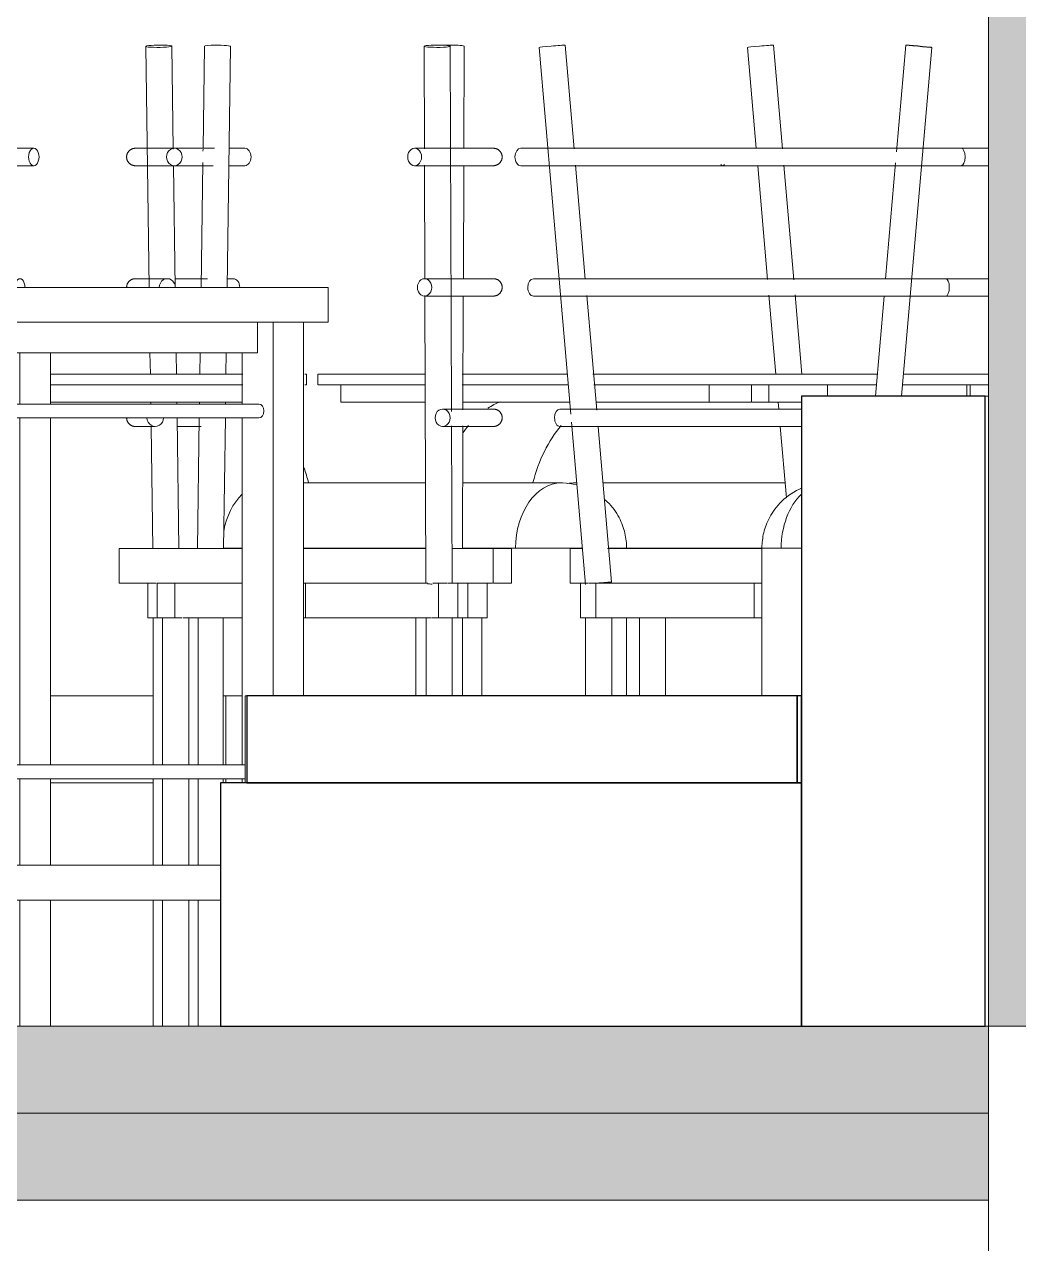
# Model space of a CAD drawing. Header units: millimetres. Extents: x -50556 to 48757, y -10837 to 15500.
# Drawn here: x -2602 to -1459, y -250 to 1153 of the extents above; entities that cross this region are included whole.
import ezdxf

# ---------------------------------------------------------------- set-up
doc = ezdxf.new("R2010")
doc.units = ezdxf.units.MM
for name, color, linetype, lineweight in [('A-FLOR-FNSH', 192, 'Continuous', 35), ('A-FLOR-MCUT', 51, 'Continuous', 9), ('A-FLOR-PATT', 8, 'Continuous', 35), ('A-GENM', 13, 'Continuous', 9), ('A-WALL', 113, 'Continuous', 9), ('A-WALL-PATT', 111, 'Continuous', 25), ('I-FURN', 30, 'Continuous', 9), ('I-FURN-PNLS', 30, 'Continuous', 9)]:
    doc.layers.add(name, color=color, linetype=linetype, lineweight=lineweight)

# ---------------------------------------------------------------- blocks, each defined once
blk = doc.blocks.new('Table Dining 4 Seater-Circular - 1200 mm dia-V6-Section 3')
at = {"layer": 'I-FURN-PNLS'}
for p, q in [((-2462.7, 1127.1), (-2458.9, 850)), ((-2431.1, 1009.1), (-2432.7, 1127.6)), ((-2395.3, 1127.6), (-2396.9, 1009.9)), ((-2369.1, 850), (-2365.3, 1127.1)), ((-2010.3, 1126.1), (-1973.9, 704.3)), ((-1970.1, 1009.4), (-1980.4, 1128.6)), ((-1770.6, 1126.1), (-1760.6, 1010)), ((-1730.4, 1009.3), (-1740.7, 1128.6)), ((-1588.6, 1128.6), (-1599.3, 1005.9)), ((-1593.4, 725), (-1558.8, 1126.1)), ((-2396.9, 1009), (-2397, 1006.7)), ((-2428.9, 850), (-2430.8, 990.3)), ((-2397.1, 993.7), (-2399.1, 850)), ((-1957.2, 859.3), (-1968.5, 990.4)), ((-1758.9, 990), (-1747.5, 859)), ((-1717.4, 858.7), (-1728.8, 990.7)), ((-1600.3, 993.4), (-1611.9, 859.9)), ((-1944.1, 708.7), (-1955.5, 840.6)), ((-1746, 841.1), (-1738.1, 750)), ((-1743.6, 840), (-1744.9, 840)), ((-1708, 750), (-1715.9, 841.3)), ((-1613.6, 839.8), (-1623.5, 725)), ((-2457.9, 774.7), (-2457.5, 750)), ((-2427.5, 750), (-2427.9, 774.7)), ((-2400.2, 774.7), (-2400.5, 750)), ((-2370.5, 750), (-2370.2, 774.7)), ((-2264.7, 750), (-2264.7, 738)), ((-2264.6, 750), (-2142, 750)), ((-2098.9, 750), (-1978.3, 750)), ((-1948.6, 750), (-1759.4, 750)), ((-1759.4, 750), (-1621.2, 750)), ((-1591.4, 750), (-1493.2, 750)), ((-2142, 738), (-2264.6, 738)), ((-2238.5, 738), (-2238.5, 718)), ((-2238.4, 718), (-2238.4, 738)), ((-1977.3, 738), (-2099, 738)), ((-1759.4, 738), (-1947.5, 738)), ((-1814.7, 738), (-1814.7, 718)), ((-1766, 718), (-1766, 738)), ((-1622.2, 738), (-1759.4, 738)), ((-1746.2, 718), (-1746.2, 738)), ((-1678.5, 738), (-1678.5, 725)), ((-1493.2, 738), (-1592.5, 738)), ((-1518.4, 738), (-1518.4, 725)), ((-1514.7, 725), (-1514.7, 738)), ((-2457.1, 718), (-2457.1, 715.5)), ((-2427.1, 715.5), (-2427.1, 718)), ((-2401, 718), (-2401, 715.4)), ((-2371, 715.8), (-2371, 718)), ((-2141, 718), (-2238.4, 718)), ((-1975, 718), (-2098, 718)), ((-1813.9, 718), (-1945.1, 718)), ((-1766.7, 718), (-1814.7, 718)), ((-1746.2, 718), (-1766, 718)), ((-1708.4, 718), (-1746.2, 718)), ((-1735.4, 718), (-1734.7, 710)), ((-1745, 710), (-1734.7, 710)), ((-2456.7, 689.6), (-2454.8, 549.7)), ((-2424.8, 549.7), (-2426.8, 700.1)), ((-2401.2, 700.1), (-2403.3, 549.7)), ((-2373.3, 549.7), (-2371.2, 699.8)), ((-1973.1, 694.9), (-1957, 508.4)), ((-1927.1, 511), (-1942.5, 689.6)), ((-1732.9, 690), (-1725.9, 608)), ((-2062.8, 549.7), (-2042.2, 549.7)), ((-2042.2, 509.7), (-2042.2, 549.7)), ((-1974.5, 549.7), (-1974.5, 509.7)), ((-1974.5, 549.7), (-1961, 549.7)), ((-1931.7, 549.7), (-1754, 549.7)), ((-2460.3, 509.7), (-2460.3, 469.7)), ((-2070.2, 509.7), (-2070.2, 469.7)), ((-2042.2, 509.7), (-2062.8, 509.7)), ((-1963.2, 509.7), (-1974.5, 509.7)), ((-1962.6, 509.7), (-1954.2, 509.7)), ((-1962.6, 469.7), (-1962.6, 509.7)), ((-1953.6, 509.7), (-1945, 509.7)), ((-1945, 509.7), (-1923.1, 509.7)), ((-1945, 469.7), (-1945, 509.7)), ((-1753.8, 509.7), (-1924.3, 509.7)), ((-1762.8, 469.7), (-1762.8, 509.7)), ((-2451.4, 469.7), (-2460.3, 469.7)), ((-2454.2, 469.7), (-2454.2, 300.5)), ((-2449.8, 469.7), (-2451.4, 469.7)), ((-2373.9, 300.8), (-2373.9, 469.7)), ((-2152.1, 469.7), (-2152.1, 380)), ((-2070.2, 469.7), (-2092.2, 469.7)), ((-2076.3, 380), (-2076.3, 469.7)), ((-1954, 469.7), (-1962.6, 469.7)), ((-1956.8, 469.7), (-1956.8, 380)), ((-1945, 469.7), (-1954, 469.7)), ((-1762.8, 469.7), (-1945, 469.7)), ((-1926.8, 380), (-1926.8, 469.7)), ((-1894.9, 469.7), (-1894.9, 380)), ((-1864.9, 380), (-1864.9, 469.7)), ((-1754.1, 469.7), (-1762.8, 469.7)), ((-2454.2, 285.1), (-2454.2, 185.2)), ((-2373.9, 280), (-2373.9, 284.8)), ((-2454.2, 145.2), (-2454.2, 0))]:
    blk.add_line(p, q, dxfattribs=at)
at = {"layer": 'I-FURN-PNLS', "flags": 128}
for points in [[(-2484.8, 1000), (-2484.8, 1000.4), (-2484.8, 1000.8), (-2484.7, 1001.2), (-2484.7, 1001.6), (-2484.6, 1002), (-2484.5, 1002.4), (-2484.4, 1002.8), (-2484.3, 1003.1), (-2484.2, 1003.5), (-2484, 1003.9), (-2483.9, 1004.3), (-2483.7, 1004.6), (-2483.5, 1005), (-2483.3, 1005.3), (-2483.1, 1005.6), (-2482.8, 1006), (-2482.6, 1006.3), (-2482.3, 1006.6), (-2482.1, 1006.9), (-2481.8, 1007.2), (-2481.5, 1007.4), (-2481.2, 1007.7), (-2480.9, 1008), (-2480.6, 1008.2), (-2480.2, 1008.4), (-2479.9, 1008.6), (-2479.5, 1008.8), (-2479.2, 1009), (-2478.8, 1009.2), (-2478.4, 1009.3), (-2478.1, 1009.5), (-2477.7, 1009.6), (-2477.3, 1009.7), (-2476.9, 1009.8), (-2476.5, 1009.9), (-2476.1, 1009.9), (-2475.7, 1010), (-2475.3, 1010), (-2474.9, 1010), (-2474.8, 1010)], [(-2429.9, 1010), (-2437.4, 1010), (-2444.2, 1010), (-2450.4, 1010), (-2455.9, 1010), (-2460.7, 1010), (-2464.8, 1010), (-2468.2, 1010), (-2470.9, 1010), (-2472.9, 1010), (-2474.2, 1010), (-2474.8, 1010), (-2474.8, 1010)], [(-2474.8, 1010), (-2474.5, 1010), (-2473.4, 1010), (-2471.6, 1010), (-2469.1, 1010), (-2465.9, 1010), (-2462, 1010)], [(-2431.3, 1010), (-2424.3, 1010), (-2415.7, 1010), (-2406.5, 1010), (-2396.7, 1010), (-2386.3, 1010), (-2383.8, 1010)], [(-2367.1, 1010), (-2363.9, 1010), (-2351.8, 1010), (-2348.9, 1010)], [(-1524.8, 1010), (-1541, 1010), (-1557.5, 1010), (-1574.3, 1010), (-1591.3, 1010), (-1608.5, 1010), (-1625.9, 1010), (-1643.5, 1010), (-1661.2, 1010), (-1678.9, 1010), (-1696.8, 1010), (-1714.6, 1010), (-1732.5, 1010), (-1750.4, 1010), (-1768.2, 1010), (-1785.9, 1010), (-1803.6, 1010), (-1821.1, 1010), (-1838.4, 1010), (-1855.5, 1010), (-1872.5, 1010), (-1889.1, 1010), (-1905.6, 1010), (-1921.7, 1010), (-1937.5, 1010), (-1952.9, 1010), (-1968, 1010), (-1982.7, 1010), (-1996.9, 1010), (-2010.7, 1010), (-2024.1, 1010), (-2031.2, 1010)], [(-1799.2, 1010), (-1783, 1010), (-1766.4, 1010), (-1752.1, 1010)], [(-1732.6, 1010), (-1715.4, 1010), (-1698, 1010), (-1680.5, 1010), (-1662.8, 1010), (-1645, 1010), (-1627.2, 1010), (-1609.3, 1010), (-1598.8, 1010)], [(-1569.2, 1010), (-1555.8, 1010), (-1538, 1010), (-1520.4, 1010), (-1502.9, 1010), (-1493.5, 1010)], [(-2474.8, 990), (-2475.2, 990), (-2475.6, 990), (-2476, 990.1), (-2476.4, 990.1), (-2476.8, 990.2), (-2477.2, 990.3), (-2477.6, 990.4), (-2478, 990.5), (-2478.3, 990.6), (-2478.7, 990.8), (-2479.1, 991), (-2479.4, 991.1), (-2479.8, 991.3), (-2480.1, 991.5), (-2480.5, 991.7), (-2480.8, 992), (-2481.1, 992.2), (-2481.4, 992.5), (-2481.7, 992.8), (-2482, 993), (-2482.3, 993.3), (-2482.5, 993.6), (-2482.8, 993.9), (-2483, 994.3), (-2483.2, 994.6), (-2483.4, 994.9), (-2483.6, 995.3), (-2483.8, 995.6), (-2484, 996), (-2484.1, 996.4), (-2484.3, 996.8), (-2484.4, 997.1), (-2484.5, 997.5), (-2484.6, 997.9), (-2484.7, 998.3), (-2484.7, 998.7), (-2484.8, 999.1), (-2484.8, 999.5), (-2484.8, 999.9), (-2484.8, 1000)], [(-2461, 990), (-2465, 990), (-2468.4, 990), (-2471.1, 990), (-2473, 990), (-2474.3, 990), (-2474.8, 990), (-2474.8, 990)], [(-2474.8, 990), (-2474.5, 990), (-2473.4, 990), (-2471.6, 990), (-2469.1, 990), (-2465.9, 990), (-2462, 990), (-2457.4, 990), (-2452.1, 990), (-2446.2, 990), (-2439.5, 990), (-2432.2, 990), (-2429.9, 990)], [(-2385.2, 990), (-2394.3, 990), (-2404.3, 990), (-2413.6, 990), (-2422.3, 990), (-2430.4, 990)], [(-2348.9, 990), (-2361.1, 990), (-2367.4, 990)], [(-2031.2, 990), (-2018.1, 990), (-2004.5, 990), (-1990.5, 990), (-1976, 990), (-1961.2, 990), (-1945.9, 990), (-1930.3, 990), (-1914.4, 990), (-1898.1, 990), (-1881.6, 990), (-1864.8, 990), (-1847.7, 990), (-1830.5, 990), (-1813.1, 990), (-1795.5, 990), (-1777.8, 990), (-1760.1, 990), (-1742.2, 990), (-1724.4, 990), (-1706.5, 990), (-1688.6, 990), (-1670.8, 990), (-1653.1, 990), (-1635.5, 990), (-1618, 990), (-1600.7, 990), (-1583.5, 990), (-1566.6, 990), (-1549.9, 990), (-1533.5, 990), (-1524.8, 990)], [(-1751.7, 990), (-1757.3, 990), (-1774, 990), (-1790.4, 990), (-1799.2, 990)], [(-1600.5, 990), (-1617.5, 990), (-1635.3, 990), (-1653.1, 990), (-1670.9, 990), (-1688.5, 990), (-1706, 990), (-1723.3, 990), (-1729.9, 990)], [(-1493.5, 990), (-1510.9, 990), (-1528.4, 990), (-1546.1, 990), (-1563.9, 990), (-1570.7, 990)], [(-2484.8, 850), (-2484.8, 850.4), (-2484.8, 850.8), (-2484.7, 851.2), (-2484.7, 851.6), (-2484.6, 852), (-2484.5, 852.4), (-2484.4, 852.8), (-2484.3, 853.1), (-2484.2, 853.5), (-2484, 853.9), (-2483.9, 854.3), (-2483.7, 854.6), (-2483.5, 855), (-2483.3, 855.3), (-2483.1, 855.6), (-2482.8, 856), (-2482.6, 856.3), (-2482.3, 856.6), (-2482.1, 856.9), (-2481.8, 857.2), (-2481.5, 857.4), (-2481.2, 857.7), (-2480.9, 858), (-2480.6, 858.2), (-2480.2, 858.4), (-2479.9, 858.6), (-2479.5, 858.8), (-2479.2, 859), (-2478.8, 859.2), (-2478.4, 859.3), (-2478.1, 859.5), (-2477.7, 859.6), (-2477.3, 859.7), (-2476.9, 859.8), (-2476.5, 859.9), (-2476.1, 859.9), (-2475.7, 860), (-2475.3, 860), (-2474.9, 860), (-2474.8, 860)], [(-2438, 860), (-2444.8, 860), (-2450.9, 860), (-2456.3, 860), (-2461.1, 860), (-2465.1, 860), (-2468.5, 860), (-2471.1, 860), (-2473.1, 860), (-2474.3, 860), (-2474.8, 860), (-2474.8, 860)], [(-2474.8, 860), (-2474.5, 860), (-2473.4, 860), (-2471.6, 860), (-2469.1, 860), (-2465.9, 860), (-2462, 860), (-2459, 860)], [(-2429.2, 860), (-2424.3, 860), (-2415.7, 860), (-2406.5, 860), (-2396.7, 860), (-2391.7, 860)], [(-2369.2, 860), (-2363.9, 860), (-2362.1, 860)], [(-1542.5, 860), (-1559, 860), (-1575.8, 860), (-1592.9, 860), (-1610.1, 860), (-1627.5, 860), (-1645.1, 860), (-1662.8, 860), (-1680.6, 860), (-1698.4, 860), (-1716.3, 860), (-1734.1, 860), (-1752, 860), (-1769.8, 860), (-1787.5, 860), (-1805.1, 860), (-1822.6, 860), (-1840, 860), (-1857.1, 860), (-1874, 860), (-1890.6, 860), (-1907, 860), (-1923.1, 860), (-1938.9, 860), (-1954.3, 860), (-1969.3, 860), (-1984, 860), (-1998.2, 860), (-2012, 860), (-2016.8, 860)], [(-1781.5, 860), (-1764.9, 860), (-1748.1, 860), (-1744.7, 860)], [(-1717.1, 860), (-1713.8, 860), (-1696.4, 860), (-1678.9, 860), (-1661.2, 860), (-1643.4, 860), (-1625.6, 860), (-1611.8, 860)], [(-1581.9, 860), (-1571.9, 860), (-1554.1, 860), (-1536.4, 860), (-1518.8, 860), (-1501.3, 860), (-1493.5, 860)], [(-2016.8, 840), (-2003.2, 840), (-1989.2, 840), (-1974.7, 840), (-1959.8, 840), (-1944.5, 840), (-1928.9, 840), (-1912.9, 840), (-1896.6, 840), (-1880, 840), (-1863.2, 840), (-1846.2, 840), (-1828.9, 840), (-1811.5, 840), (-1793.9, 840), (-1776.2, 840), (-1758.4, 840), (-1740.6, 840), (-1722.7, 840), (-1704.8, 840), (-1687, 840), (-1669.2, 840), (-1651.5, 840), (-1633.9, 840), (-1616.4, 840), (-1599.1, 840), (-1582, 840), (-1565.1, 840), (-1548.4, 840), (-1542.5, 840)], [(-1745.1, 840), (-1758.9, 840), (-1775.5, 840), (-1781.5, 840)], [(-1613.5, 840), (-1619.1, 840), (-1637, 840), (-1654.8, 840), (-1672.5, 840), (-1690.1, 840), (-1707.6, 840), (-1715.1, 840)], [(-1493.5, 840), (-1495, 840), (-1512.5, 840), (-1530, 840), (-1547.7, 840), (-1565.5, 840), (-1583.3, 840)], [(-1708.4, 710), (-1719.5, 710), (-1737.4, 710), (-1755.2, 710), (-1773, 710), (-1790.7, 710), (-1808.3, 710), (-1825.8, 710), (-1843.1, 710), (-1860.2, 710), (-1877, 710), (-1893.6, 710), (-1910, 710), (-1926, 710), (-1941.7, 710), (-1957.1, 710), (-1972, 710), (-1986.6, 710)], [(-2474.8, 690), (-2475.2, 690), (-2475.6, 690), (-2476, 690.1), (-2476.4, 690.1), (-2476.8, 690.2), (-2477.2, 690.3), (-2477.6, 690.4), (-2478, 690.5), (-2478.3, 690.6), (-2478.7, 690.8), (-2479.1, 691), (-2479.4, 691.1), (-2479.8, 691.3), (-2480.1, 691.5), (-2480.5, 691.7), (-2480.8, 692), (-2481.1, 692.2), (-2481.4, 692.5), (-2481.7, 692.8), (-2482, 693), (-2482.3, 693.3), (-2482.5, 693.6), (-2482.8, 693.9), (-2483, 694.3), (-2483.2, 694.6), (-2483.4, 694.9), (-2483.6, 695.3), (-2483.8, 695.6), (-2484, 696), (-2484.1, 696.4), (-2484.3, 696.8), (-2484.4, 697.1), (-2484.5, 697.5), (-2484.6, 697.9), (-2484.7, 698.3), (-2484.7, 698.7), (-2484.8, 699.1), (-2484.8, 699.5), (-2484.8, 699.9)], [(-2457.6, 690), (-2462.2, 690), (-2466, 690), (-2469.2, 690), (-2471.7, 690), (-2473.4, 690), (-2474.5, 690), (-2474.8, 690)], [(-2474.8, 690), (-2474.5, 690), (-2473.4, 690), (-2471.6, 690), (-2469.1, 690), (-2465.9, 690), (-2462, 690), (-2457.4, 690), (-2452.1, 690), (-2451.9, 690)], [(-2398.9, 690), (-2406.9, 690), (-2416, 690), (-2424.6, 690), (-2426.9, 690)], [(-1986.6, 690), (-1972, 690), (-1957, 690), (-1941.7, 690), (-1926, 690), (-1910, 690), (-1893.6, 690), (-1877, 690), (-1860.1, 690), (-1843, 690), (-1825.8, 690), (-1808.3, 690), (-1790.7, 690), (-1773, 690), (-1755.2, 690), (-1737.4, 690), (-1719.5, 690), (-1708.4, 690)]]:
    blk.add_lwpolyline(points, dxfattribs=at)
at = {"layer": 'I-FURN-PNLS'}
for centre, major_axis, ratio, start_param, end_param in [((-2447.7, 1127.4), (15, 0.2), 0.086062, 1.411595, 4.553188), ((-2447.7, 1127.4), (15, 0.2), 0.086062, 4.553188, 7.694781), ((-2380.3, 1127.4), (-15, 0.2), 0.086062, 4.87159, 6.283185), ((-2380.3, 1127.4), (-15, 0.2), 0.086062, 3.038994, 4.87159), ((-1995.4, 1127.4), (14.9, 1.3), 0.013765, 0.158012, 3.141593), ((-1995.4, 1127.4), (14.9, 1.3), 0.013765, 6.179398, 6.441197), ((-1755.7, 1127.4), (14.9, 1.3), 0.013765, 0.158012, 3.141593), ((-1755.7, 1127.4), (14.9, 1.3), 0.013765, 6.179398, 6.441197), ((-1573.7, 1127.4), (-14.9, 1.3), 0.013765, 0, 2.983581), ((-1573.7, 1127.4), (-14.9, 1.3), 0.013765, 2.983581, 5.863374), ((-2429.9, 1000), (0, 10), 0.899462, 4.712389, 7.853982), ((-2348.9, 1000), (0, 10), 0.718279, 4.712389, 6.283185), ((-2031.2, 1000), (0, 10), 0.695755, 0, 1.570796), ((-1524.8, 1000), (0, 10), 0.436999, 4.712389, 6.283185), ((-2429.9, 1000), (0, 10), 0.899462, 1.570796, 4.712389), ((-2348.9, 1000), (0, 10), 0.718279, 3.141593, 4.712389), ((-2031.2, 1000), (0, 10), 0.695755, 1.570796, 3.141593), ((-1524.8, 1000), (0, 10), 0.436999, 3.141593, 4.712389), ((-1799.2, 1000), (0, 10), 0.436999, 2.617994, 3.665191), ((-2438, 850), (0, 10), 0.917667, 4.712389, 7.853982), ((-2362.1, 850), (0, 10), 0.747944, 4.712389, 6.283185), ((-2016.8, 850), (0, 10), 0.663762, 0, 1.570796), ((-1542.5, 850), (0, 10), 0.39735, 4.712389, 6.283185), ((-2016.8, 850), (0, 10), 0.663762, 1.570796, 3.141593), ((-1542.5, 850), (0, 10), 0.39735, 3.141593, 4.712389), ((-1986.6, 700), (0, 10), 0.596048, 0, 1.570796), ((-2451.9, 700), (0, 10), 0.948807, 1.570796, 4.712389), ((-1986.6, 700), (0, 10), 0.596048, 1.570796, 3.141593), ((-1942, 509.7), (14.9, 1.3), 0.013765, 0.158012, 1.728808), ((-1942, 509.7), (14.9, 1.3), 0.013765, 0, 0.158012)]:
    blk.add_ellipse(centre, major_axis=major_axis, ratio=ratio, start_param=start_param, end_param=end_param, dxfattribs=at)
blk = doc.blocks.new('Table Dining 4 Seater-Circular - 1200 mm dia-V7-Section 3')
at = {"layer": 'I-FURN-PNLS'}
for p, q in [((-2142.5, 1127.3), (-2142.1, 1009.5)), ((-2111.1, 707.4), (-2112.5, 1127.4)), ((-2097, 1010.3), (-2096.6, 1127.3)), ((-2142.1, 990.5), (-2141.6, 859.7)), ((-2097.5, 859.6), (-2097.1, 990.1)), ((-2141.6, 840.6), (-2140.5, 509.7)), ((-2098, 709.2), (-2097.6, 840.4)), ((-2572.5, 750), (-2351, 750)), ((-2279.9, 750), (-2277.9, 750)), ((-2277.9, 738), (-2277.9, 750)), ((-2351, 738), (-2572.5, 738)), ((-2277.9, 738), (-2279.9, 738)), ((-2351.9, 718), (-2572.5, 718)), ((-2110.5, 509.8), (-2111.1, 690.9)), ((-2098.5, 549.7), (-2098, 690.8)), ((-2493.3, 549.7), (-2493.3, 509.7)), ((-2493.3, 549.7), (-2352.4, 549.7)), ((-2281.2, 549.7), (-2140.4, 549.7)), ((-2110.1, 549.7), (-2064.1, 549.7)), ((-2063.3, 509.7), (-2063.3, 549.7)), ((-2450.8, 509.7), (-2493.3, 509.7)), ((-2449.8, 509.7), (-2429.3, 509.7)), ((-2449.8, 469.7), (-2449.8, 509.7)), ((-2429.3, 509.7), (-2425.1, 509.7)), ((-2429.3, 469.7), (-2429.3, 509.7)), ((-2352.4, 509.7), (-2425.3, 509.7)), ((-2143.4, 509.7), (-2281.2, 509.7)), ((-2279.1, 469.7), (-2279.1, 509.7)), ((-2143.5, 509.7), (-2138.5, 509.7)), ((-2132.4, 509.7), (-2126, 509.7)), ((-2126, 509.7), (-2116.1, 509.7)), ((-2126, 469.7), (-2126, 509.7)), ((-2115.3, 509.7), (-2104, 509.7)), ((-2104, 469.7), (-2104, 509.7)), ((-2064.1, 509.7), (-2103.7, 509.7)), ((-2092.2, 469.7), (-2092.2, 509.7)), ((-2439.4, 469.7), (-2449.8, 469.7)), ((-2443.4, 469.7), (-2443.4, 300.5)), ((-2429.3, 469.7), (-2439.3, 469.7)), ((-2420.8, 469.7), (-2429.3, 469.7)), ((-2419.8, 469.7), (-2415.7, 469.7)), ((-2351.9, 469.7), (-2416.8, 469.7)), ((-2413.4, 300.5), (-2413.4, 469.7)), ((-2402.6, 300.4), (-2402.6, 469.7)), ((-2279.1, 469.7), (-2281.2, 469.7)), ((-2137.6, 469.7), (-2279.1, 469.7)), ((-2140.4, 469.7), (-2140.4, 380)), ((-2138.7, 469.7), (-2134.9, 469.7)), ((-2126, 469.7), (-2134, 469.7)), ((-2115.2, 469.7), (-2126, 469.7)), ((-2104, 469.7), (-2115.2, 469.7)), ((-2110.4, 380), (-2110.4, 469.7)), ((-2092.2, 469.7), (-2104, 469.7)), ((-2098.6, 380), (-2098.6, 469.7)), ((-2443.4, 285.1), (-2443.4, 185.2)), ((-2413.4, 185.2), (-2413.4, 285.1)), ((-2402.6, 185.2), (-2402.6, 285.1)), ((-2443.4, 145.2), (-2443.4, 0)), ((-2413.4, 0), (-2413.4, 145.2)), ((-2402.6, 0), (-2402.6, 145.2))]:
    blk.add_line(p, q, dxfattribs=at)
at = {"layer": 'I-FURN-PNLS', "flags": 128}
for points in [[(-2639.6, 1010), (-2629.2, 1010), (-2614.1, 1010), (-2599.4, 1010), (-2591.6, 1010)], [(-2062.9, 1010), (-2063.2, 1010), (-2064.3, 1010), (-2066.1, 1010), (-2068.6, 1010), (-2071.8, 1010), (-2075.7, 1010), (-2080.3, 1010), (-2085.6, 1010), (-2091.5, 1010), (-2098.2, 1010), (-2105.4, 1010), (-2113.4, 1010), (-2122, 1010), (-2131.1, 1010), (-2140.9, 1010), (-2151.3, 1010), (-2153.5, 1010)], [(-2112.3, 1010), (-2108.1, 1010), (-2100.6, 1010), (-2093.7, 1010), (-2087.5, 1010), (-2082, 1010), (-2077.2, 1010), (-2073, 1010), (-2069.6, 1010), (-2066.8, 1010), (-2064.8, 1010), (-2063.5, 1010), (-2062.9, 1010), (-2062.9, 1010)], [(-2062.9, 1010), (-2062.5, 1010), (-2062.1, 1010), (-2061.7, 1009.9), (-2061.3, 1009.9), (-2060.9, 1009.8), (-2060.5, 1009.7), (-2060.1, 1009.6), (-2059.7, 1009.5), (-2059.3, 1009.4), (-2059, 1009.2), (-2058.6, 1009), (-2058.2, 1008.9), (-2057.9, 1008.7), (-2057.5, 1008.5), (-2057.2, 1008.3), (-2056.9, 1008), (-2056.6, 1007.8), (-2056.3, 1007.5), (-2056, 1007.2), (-2055.7, 1007), (-2055.4, 1006.7), (-2055.2, 1006.4), (-2054.9, 1006.1), (-2054.7, 1005.7), (-2054.4, 1005.4), (-2054.2, 1005.1), (-2054, 1004.7), (-2053.9, 1004.4), (-2053.7, 1004), (-2053.5, 1003.6), (-2053.4, 1003.2), (-2053.3, 1002.9), (-2053.2, 1002.5), (-2053.1, 1002.1), (-2053, 1001.7), (-2052.9, 1001.3), (-2052.9, 1000.9), (-2052.9, 1000.5), (-2052.9, 1000.1), (-2052.9, 1000)], [(-2052.9, 1000), (-2052.9, 999.6), (-2052.9, 999.2), (-2052.9, 998.8), (-2053, 998.4), (-2053.1, 998), (-2053.1, 997.6), (-2053.3, 997.2), (-2053.4, 996.9), (-2053.5, 996.5), (-2053.7, 996.1), (-2053.8, 995.7), (-2054, 995.4), (-2054.2, 995), (-2054.4, 994.7), (-2054.6, 994.4), (-2054.8, 994), (-2055.1, 993.7), (-2055.3, 993.4), (-2055.6, 993.1), (-2055.9, 992.8), (-2056.2, 992.6), (-2056.5, 992.3), (-2056.8, 992), (-2057.1, 991.8), (-2057.5, 991.6), (-2057.8, 991.4), (-2058.1, 991.2), (-2058.5, 991), (-2058.9, 990.8), (-2059.2, 990.7), (-2059.6, 990.5), (-2060, 990.4), (-2060.4, 990.3), (-2060.8, 990.2), (-2061.2, 990.1), (-2061.6, 990.1), (-2062, 990), (-2062.4, 990), (-2062.8, 990), (-2062.9, 990)], [(-2591.6, 990), (-2606.1, 990), (-2620.9, 990), (-2636.2, 990), (-2640.4, 990)], [(-2153.5, 990), (-2143, 990), (-2133.1, 990), (-2123.8, 990), (-2115.1, 990), (-2107, 990), (-2099.6, 990), (-2092.8, 990), (-2086.7, 990), (-2081.3, 990), (-2076.5, 990), (-2072.5, 990), (-2069.2, 990), (-2066.5, 990), (-2064.6, 990), (-2063.4, 990), (-2062.9, 990), (-2062.9, 990)], [(-2062.9, 990), (-2063.2, 990), (-2064.3, 990), (-2066.1, 990), (-2068.6, 990), (-2071.8, 990), (-2075.7, 990), (-2080.3, 990), (-2085.6, 990), (-2091.5, 990), (-2098.2, 990), (-2105.4, 990), (-2112.2, 990)], [(-2062.9, 860), (-2063.2, 860), (-2064.3, 860), (-2066.1, 860), (-2068.6, 860), (-2071.8, 860), (-2075.7, 860), (-2080.3, 860), (-2085.6, 860), (-2091.5, 860), (-2098.2, 860), (-2105.4, 860), (-2113.4, 860), (-2122, 860), (-2131.1, 860), (-2140.9, 860), (-2142.1, 860)], [(-2107.4, 860), (-2099.9, 860), (-2093.1, 860), (-2087, 860), (-2081.5, 860), (-2076.8, 860), (-2072.7, 860), (-2069.3, 860), (-2066.6, 860), (-2064.7, 860), (-2063.4, 860), (-2062.9, 860), (-2062.9, 860)], [(-2062.9, 860), (-2062.5, 860), (-2062.1, 860), (-2061.7, 859.9), (-2061.3, 859.9), (-2060.9, 859.8), (-2060.5, 859.7), (-2060.1, 859.6), (-2059.7, 859.5), (-2059.3, 859.4), (-2059, 859.2), (-2058.6, 859), (-2058.2, 858.9), (-2057.9, 858.7), (-2057.5, 858.5), (-2057.2, 858.3), (-2056.9, 858), (-2056.6, 857.8), (-2056.3, 857.5), (-2056, 857.2), (-2055.7, 857), (-2055.4, 856.7), (-2055.2, 856.4), (-2054.9, 856.1), (-2054.7, 855.7), (-2054.4, 855.4), (-2054.2, 855.1), (-2054, 854.7), (-2053.9, 854.4), (-2053.7, 854), (-2053.5, 853.6), (-2053.4, 853.2), (-2053.3, 852.9), (-2053.2, 852.5), (-2053.1, 852.1), (-2053, 851.7), (-2052.9, 851.3), (-2052.9, 850.9), (-2052.9, 850.5), (-2052.9, 850.1), (-2052.9, 850)], [(-2052.9, 850), (-2052.9, 849.6), (-2052.9, 849.2), (-2052.9, 848.8), (-2053, 848.4), (-2053.1, 848), (-2053.1, 847.6), (-2053.3, 847.2), (-2053.4, 846.9), (-2053.5, 846.5), (-2053.7, 846.1), (-2053.8, 845.7), (-2054, 845.4), (-2054.2, 845), (-2054.4, 844.7), (-2054.6, 844.4), (-2054.8, 844), (-2055.1, 843.7), (-2055.3, 843.4), (-2055.6, 843.1), (-2055.9, 842.8), (-2056.2, 842.6), (-2056.5, 842.3), (-2056.8, 842), (-2057.1, 841.8), (-2057.5, 841.6), (-2057.8, 841.4), (-2058.1, 841.2), (-2058.5, 841), (-2058.9, 840.8), (-2059.2, 840.7), (-2059.6, 840.5), (-2060, 840.4), (-2060.4, 840.3), (-2060.8, 840.2), (-2061.2, 840.1), (-2061.6, 840.1), (-2062, 840), (-2062.4, 840), (-2062.8, 840), (-2062.9, 840)], [(-2142.1, 840), (-2132.2, 840), (-2122.9, 840), (-2114.3, 840), (-2106.3, 840), (-2098.9, 840), (-2092.2, 840), (-2086.2, 840), (-2080.8, 840), (-2076.2, 840), (-2072.2, 840), (-2068.9, 840), (-2066.3, 840), (-2064.5, 840), (-2063.3, 840), (-2062.9, 840), (-2062.9, 840)], [(-2062.9, 840), (-2063.2, 840), (-2064.3, 840), (-2066.1, 840), (-2068.6, 840), (-2071.8, 840), (-2075.7, 840), (-2080.3, 840), (-2085.6, 840), (-2091.5, 840), (-2098.2, 840), (-2105.4, 840), (-2106.9, 840)], [(-2062.9, 710), (-2063.2, 710), (-2064.3, 710), (-2066.1, 710), (-2068.6, 710), (-2071.8, 710), (-2075.7, 710), (-2080.3, 710), (-2085.6, 710), (-2091.5, 710), (-2098.2, 710), (-2105.4, 710), (-2113.4, 710), (-2121.3, 710)], [(-2103.3, 710), (-2098.6, 710), (-2092, 710), (-2085.9, 710), (-2080.6, 710), (-2076, 710), (-2072, 710), (-2068.8, 710), (-2066.2, 710), (-2064.4, 710), (-2063.3, 710), (-2062.9, 710)], [(-2062.9, 710), (-2062.5, 710), (-2062.1, 710), (-2061.7, 709.9), (-2061.3, 709.9), (-2060.9, 709.8), (-2060.5, 709.7), (-2060.1, 709.6), (-2059.7, 709.5), (-2059.3, 709.4), (-2059, 709.2), (-2058.6, 709), (-2058.2, 708.9), (-2057.9, 708.7), (-2057.5, 708.5), (-2057.2, 708.3), (-2056.9, 708), (-2056.6, 707.8), (-2056.3, 707.5), (-2056, 707.2), (-2055.7, 707), (-2055.4, 706.7), (-2055.2, 706.4), (-2054.9, 706.1), (-2054.7, 705.7), (-2054.4, 705.4), (-2054.2, 705.1), (-2054, 704.7), (-2053.9, 704.4), (-2053.7, 704), (-2053.5, 703.6), (-2053.4, 703.2), (-2053.3, 702.9), (-2053.2, 702.5), (-2053.1, 702.1), (-2053, 701.7), (-2052.9, 701.3), (-2052.9, 700.9), (-2052.9, 700.5), (-2052.9, 700.1), (-2052.9, 700)], [(-2121.3, 690), (-2112.8, 690), (-2104.9, 690), (-2097.7, 690), (-2091.1, 690), (-2085.2, 690), (-2079.9, 690), (-2075.4, 690), (-2071.5, 690), (-2068.4, 690), (-2065.9, 690), (-2064.2, 690), (-2063.2, 690), (-2062.9, 690)], [(-2062.9, 690), (-2063.2, 690), (-2064.3, 690), (-2066.1, 690), (-2068.6, 690), (-2071.8, 690), (-2075.7, 690), (-2080.3, 690), (-2085.6, 690), (-2091.5, 690), (-2098.2, 690), (-2102.8, 690)], [(-2052.9, 700), (-2052.9, 699.6), (-2052.9, 699.2), (-2052.9, 698.8), (-2053, 698.4), (-2053.1, 698), (-2053.1, 697.6), (-2053.3, 697.2), (-2053.4, 696.9), (-2053.5, 696.5), (-2053.7, 696.1), (-2053.8, 695.7), (-2054, 695.4), (-2054.2, 695), (-2054.4, 694.7), (-2054.6, 694.4), (-2054.8, 694), (-2055.1, 693.7), (-2055.3, 693.4), (-2055.6, 693.1), (-2055.9, 692.8), (-2056.2, 692.6), (-2056.5, 692.3), (-2056.8, 692), (-2057.1, 691.8), (-2057.5, 691.6), (-2057.8, 691.4), (-2058.1, 691.2), (-2058.5, 691), (-2058.9, 690.8), (-2059.2, 690.7), (-2059.6, 690.5), (-2060, 690.4), (-2060.4, 690.3), (-2060.8, 690.2), (-2061.2, 690.1), (-2061.6, 690.1), (-2062, 690), (-2062.4, 690), (-2062.8, 690), (-2062.9, 690)]]:
    blk.add_lwpolyline(points, dxfattribs=at)
at = {"layer": 'I-FURN-PNLS'}
for centre, major_axis, ratio, start_param, end_param in [((-2127.5, 1127.4), (15, 0), 0.087095, 1.533434, 4.675027), ((-2127.5, 1127.4), (15, 0), 0.087095, 4.675027, 7.81662), ((-2111.6, 1127.4), (-15, 0), 0.087095, 4.749751, 5.27335), ((-2111.6, 1127.4), (-15, 0), 0.087095, 3.141593, 4.749751), ((-2591.6, 1000), (0, 10), 0.603661, 4.712389, 7.853982), ((-2153.5, 1000), (0, 10), 0.797241, 4.712389, 7.853982), ((-2591.6, 1000), (0, 10), 0.603661, 1.570796, 4.712389), ((-2153.5, 1000), (0, 10), 0.797241, 1.570796, 4.712389), ((-2607.4, 850), (0, 10), 0.568311, 4.712389, 7.853982), ((-2142.1, 850), (0, 10), 0.822814, 4.712389, 7.853982), ((-2142.1, 850), (0, 10), 0.822814, 1.570796, 4.712389), ((-2121.3, 700), (0, 10), 0.869214, 4.712389, 7.853982), ((-2121.3, 700), (0, 10), 0.869214, 1.570796, 4.712389), ((-2125.5, 509.7), (15, 0), 0.087095, 3.627829, 4.151428)]:
    blk.add_ellipse(centre, major_axis=major_axis, ratio=ratio, start_param=start_param, end_param=end_param, dxfattribs=at)
blk = doc.blocks.new('Sofa Three Seater - 1650 x 700 mm-178862-Section 3')
at = {"layer": 'A-GENM', "lineweight": 25}
for p, q in [((-1708.4, 725), (-1708.4, 0)), ((-1497.3, 725), (-1708.4, 725)), ((-1497.3, 0), (-1497.3, 725)), ((-1713.7, 380), (-2346.7, 380)), ((-2346.7, 380), (-2346.7, 280)), ((-1713.7, 280), (-1713.7, 380)), ((-1708.4, 380), (-1713.7, 380)), ((-1713.7, 380), (-1713.7, 280)), ((-1708.4, 280), (-1708.4, 380)), ((-1708.4, 280), (-2377, 280)), ((-2377, 280), (-2377, 0)), ((-2346.7, 280), (-1713.7, 280)), ((-1713.7, 280), (-1708.4, 280)), ((-1708.4, 0), (-1708.4, 280)), ((-2377, 0), (-1708.4, 0)), ((-1708.4, 0), (-1497.3, 0))]:
    blk.add_line(p, q, dxfattribs=at)
at = {"layer": 'A-GENM'}
for p, q in [((-1493.5, 725), (-1497.3, 725)), ((-1754.1, 550), (-1754.1, 380)), ((-1754.1, 550), (-1731.9, 550)), ((-1731.9, 550), (-1754.1, 550)), ((-1731.9, 550), (-1708.4, 550)), ((-1708.4, 550), (-1731.9, 550)), ((-2348.6, 380), (-2348.6, 280)), ((-2348.6, 380), (-2346.7, 380))]:
    blk.add_line(p, q, dxfattribs=at)
at = {"layer": 'A-GENM', "flags": 128}
blk.add_lwpolyline([(-1708.4, 619), (-1710.8, 618), (-1714.2, 616.3), (-1717.4, 614.5), (-1720.5, 612.5), (-1723.4, 610.5), (-1726.2, 608.4), (-1728.7, 606.2), (-1731.1, 604), (-1733.4, 601.8), (-1735.4, 599.5), (-1737.4, 597.2), (-1739.2, 594.9), (-1740.8, 592.6), (-1742.4, 590.3), (-1743.8, 588), (-1745.1, 585.7), (-1746.2, 583.4), (-1747.3, 581.1), (-1748.3, 578.9), (-1749.2, 576.6), (-1750, 574.4), (-1750.7, 572.2), (-1751.4, 570), (-1752, 567.8), (-1752.5, 565.6), (-1752.9, 563.4), (-1753.2, 561.3), (-1753.5, 559.1), (-1753.8, 557), (-1753.9, 554.8), (-1754, 552.7), (-1754.1, 550.6), (-1754.1, 550)], dxfattribs=at)
at = {"layer": 'A-GENM'}
blk.add_ellipse((-1679.1, 550), major_axis=(0, 75), ratio=0.703677, start_param=0.594185, end_param=1.570796, dxfattribs=at)
blk.add_ellipse((-1679.1, 550), major_axis=(0, 75), ratio=0.703677, start_param=0.594185, end_param=1.570796, dxfattribs=at)
blk = doc.blocks.new('Sofa Three Seater - 1650 x 700 mm-V12-Section 3')
at = {"layer": 'A-GENM'}
for p, q in [((-1966.8, 625), (-1970.8, 625)), ((-1727.2, 625), (-1937.1, 625)), ((-1909.7, 550), (-1754.1, 550)), ((-1754.1, 550), (-1909.7, 550))]:
    blk.add_line(p, q, dxfattribs=at)
for centre, major_axis, start_param, end_param in [((-2024.6, 575), (0, 150), 0.294799, 0.436257), ((-2024.6, 575), (0, 150), 0.685445, 0.771637), ((-1918, 575), (0, 150), 0.686484, 1.228112), ((-1970.8, 550), (0, 75), 0, 0.129679)]:
    blk.add_ellipse(centre, major_axis=major_axis, ratio=0.703677, start_param=start_param, end_param=end_param, dxfattribs=at)
blk = doc.blocks.new('Sofa Three Seater - 1650 x 700 mm-V13-Section 3')
at = {"layer": 'A-GENM'}
for p, q in [((-2140.8, 625), (-2281.2, 625)), ((-1984.7, 625), (-2098.3, 625)), ((-2373.5, 550), (-2351.9, 550)), ((-2373.5, 550), (-2351.9, 550)), ((-2281.2, 550), (-2140.6, 550)), ((-2281.2, 550), (-2140.6, 550)), ((-2098.5, 550), (-2037.5, 550)), ((-2098.5, 550), (-2037.5, 550)), ((-2037.5, 550), (-1960.2, 550)), ((-1960.2, 550), (-2037.5, 550)), ((-1930.5, 550), (-1909.7, 550)), ((-1909.7, 550), (-1930.5, 550)), ((-1909.7, 380), (-1909.7, 469.7)), ((-2572.5, 380), (-2454.2, 380)), ((-2374, 380), (-2370.7, 380)), ((-2370.8, 380), (-2351.9, 380)), ((-2370.7, 300.8), (-2370.7, 380)), ((-2370.7, 280), (-2370.7, 284.8)), ((-2454.2, 280), (-2572.5, 280)), ((-2572.5, 280), (-2454.2, 280))]:
    blk.add_line(p, q, dxfattribs=at)
at = {"layer": 'A-GENM', "flags": 128}
for points in [[(-1967, 622.9), (-1971, 623.7), (-1975.2, 624.4), (-1979.3, 624.8), (-1983.6, 625), (-1984.7, 625)], [(-1909.7, 550), (-1909.7, 552.1), (-1909.8, 554.3), (-1910, 556.4), (-1910.2, 558.5), (-1910.5, 560.7), (-1910.8, 562.8), (-1911.2, 565), (-1911.7, 567.2), (-1912.2, 569.4), (-1912.9, 571.6), (-1913.6, 573.8), (-1914.4, 576), (-1915.2, 578.3), (-1916.2, 580.5), (-1917.2, 582.8), (-1918.4, 585.1), (-1919.7, 587.4), (-1921, 589.7), (-1922.5, 592), (-1924.2, 594.3), (-1925.9, 596.6), (-1927.8, 598.9), (-1929.9, 601.2), (-1932.1, 603.4), (-1934.4, 605.6)]]:
    blk.add_lwpolyline(points, dxfattribs=at)
at = {"layer": 'A-GENM'}
for centre, major_axis, start_param, end_param in [((-2375, 575), (0, 150), 5.055073, 5.178026), ((-1984.7, 550), (0, 75), 0, 1.570796), ((-1984.7, 550), (0, 75), 0, 1.570796), ((-2322.2, 550), (0, 75), 0.603905, 1.305108)]:
    blk.add_ellipse(centre, major_axis=major_axis, ratio=0.703677, start_param=start_param, end_param=end_param, dxfattribs=at)
blk = doc.blocks.new('Stool _4_ - 650 x 500mm-182059-Section 3')
at = {"layer": 'I-FURN'}
for p, q in [((-3065.6, 850), (-2710.3, 850)), ((-3065.6, 810), (-3065.6, 850)), ((-2710.3, 850), (-2252.9, 850)), ((-2710.3, 850), (-2710.3, 810)), ((-2252.9, 810), (-2252.9, 850)), ((-2710.3, 810), (-3065.6, 810)), ((-3037.3, 0), (-3037.3, 810)), ((-3001.8, 810), (-3001.8, 0)), ((-2984.2, 774.7), (-2984.2, 810)), ((-2746, 0), (-2746, 810)), ((-2710.5, 810), (-2710.5, 0)), ((-2252.9, 810), (-2710.3, 810)), ((-2675.3, 0), (-2675.3, 810)), ((-2334.2, 774.7), (-2334.2, 810)), ((-2316.4, 810), (-2316.4, 380)), ((-2281.2, 380), (-2281.2, 810)), ((-2746, 774.7), (-2984.2, 774.7)), ((-2966.6, 715.8), (-2966.6, 774.7)), ((-2334.2, 774.7), (-2675.3, 774.7)), ((-2643.2, 715.8), (-2643.2, 774.7)), ((-2607.7, 774.7), (-2607.7, 715.5)), ((-2572.5, 715.8), (-2572.5, 774.7)), ((-2351.9, 715.8), (-2351.9, 774.7)), ((-2746, 715.8), (-2983.9, 715.8)), ((-2332.7, 715.8), (-2675.3, 715.8)), ((-2983.9, 699.8), (-2746, 699.8)), ((-2966.6, 300.8), (-2966.6, 699.8)), ((-2675.3, 699.8), (-2332.7, 699.8)), ((-2643.2, 300.8), (-2643.2, 699.8)), ((-2607.7, 700.2), (-2607.7, 300.5)), ((-2572.5, 300.8), (-2572.5, 699.8)), ((-2351.9, 300.8), (-2351.9, 699.8)), ((-2746, 300.8), (-2983.9, 300.8)), ((-2348.4, 300.8), (-2675.3, 300.8)), ((-2983.9, 284.8), (-2746, 284.8)), ((-2966.6, 185.2), (-2966.6, 284.8)), ((-2675.3, 284.8), (-2348.4, 284.8)), ((-2643.2, 185.2), (-2643.2, 284.8)), ((-2607.7, 285.2), (-2607.7, 185.2)), ((-2572.5, 185.2), (-2572.5, 284.8)), ((-2351.9, 280), (-2351.9, 284.8)), ((-2994.7, 185.2), (-2746, 185.2)), ((-2994.7, 145.2), (-2994.7, 185.2)), ((-2675.3, 185.2), (-2377, 185.2)), ((-2746, 145.2), (-2994.7, 145.2)), ((-2966.6, 0), (-2966.6, 145.2)), ((-2377, 145.2), (-2675.3, 145.2)), ((-2643.2, 0), (-2643.2, 145.2)), ((-2607.7, 145.2), (-2607.7, 0)), ((-2572.5, 0), (-2572.5, 145.2))]:
    blk.add_line(p, q, dxfattribs=at)
for centre, ratio, start_param, end_param in [((-2983.9, 707.8), 0.703677, 0, 3.141593), ((-2332.7, 707.8), 0.71052, 3.141593, 6.283185), ((-2983.9, 292.8), 0.703677, 0, 3.141593)]:
    blk.add_ellipse(centre, major_axis=(0, 8), ratio=ratio, start_param=start_param, end_param=end_param, dxfattribs=at)

msp = doc.modelspace()

# ---------------------------------------------------------------- hatches: boundary and pattern name
at = {"layer": 'A-FLOR-PATT', "lineweight": 9}
h = msp.add_hatch(dxfattribs=at)
h.set_pattern_fill('FP_2', color=256, style=0, pattern_type=2)
h.set_pattern_definition([(0, (-2925.9, 5575), (812.8, 203.2), [33.528, -576.072, 33.528, -576.072, -3251.2]), (0, (-2925.9, 5575), (812.8, 203.2), [-1219.2, 33.528, -1185.672, 33.528, -576.072, -1422.4]), (0, (-2925.9, 5575), (812.8, 203.2), [-3048, 33.528, -372.872, 33.528, -982.472]), (120, (-2621.1, 5676.6), (-582.3764, 602.30545), [33.528, -576.072, 33.528, -3827.272]), (120, (-2621.1, 5676.6), (-582.3764, 602.30545), [-643.128, -576.072, 33.528, -1185.672, -2032]), (120, (-2621.1, 5676.6), (-582.3764, 602.30545), [-2438.4, 33.528, -576.072, 33.528, -1388.872]), (120, (-2621.1, 5676.6), (-582.3764, 602.30545), [-3081.528, -372.872, 33.528, -982.472]), (240, (-2519.5, 6083), (-230.4236, -805.50545), [33.528, -576.072, 33.528, -576.072, -3251.2]), (240, (-2519.5, 6083), (-230.4236, -805.50545), [-1219.2, 33.528, -1185.672, 33.528, -576.072, -1422.4]), (240, (-2519.5, 6083), (-230.4236, -805.50545), [-3048, 33.528, -372.872, 33.528, -982.472])])
h.paths.add_polyline_path([(-50130.8, -100), (-29030.7, -100), (-29030.7, 0), (-50130.8, 0)], flags=0)
h.paths.add_polyline_path([(-24420.4, -100), (-1493.5, -100), (-1493.5, 0), (-25739.9, 0), (-25739.9, -100)], flags=0)
at = {"layer": 'A-FLOR-PATT'}
h = msp.add_hatch(color=256, dxfattribs=at)
h.paths.add_polyline_path([(-31033.9, -200), (-29030.7, -200), (-29030.7, -100), (-50130.8, -100), (-50130.8, -200), (-32687.3, -200)], flags=0)
h.paths.add_polyline_path([(-1493.5, -200), (-1493.5, -100), (-25739.9, -100), (-25739.9, -200), (-2099.6, -200)], flags=0)
at = {"layer": 'A-WALL-PATT', "lineweight": 9}
msp.add_hatch(color=256, dxfattribs=at).paths.add_polyline_path([(-1493.5, 0), (-1210.6, 0), (-1210.6, 4000), (-1493.5, 4000), (-1493.5, 25.9)], flags=0)

# ---------------------------------------------------------------- linework, layer by layer
at = {"layer": 'A-FLOR-FNSH', "color": 1, "lineweight": 18}
for p, q in [((-1493.5, 0), (-25727.9, 0)), ((-1493.5, -300), (-1493.5, 0))]:
    msp.add_line(p, q, dxfattribs=at)
at = {"layer": 'A-FLOR-MCUT'}
for p, q in [((-1493.5, -100), (-25739.9, -100)), ((-1493.5, -200), (-25739.9, -200))]:
    msp.add_line(p, q, dxfattribs=at)
at = {"layer": 'A-WALL', "color": 1, "lineweight": 18}
for p, q in [((-1493.5, 4000), (-1493.5, 0)), ((-1493.5, 0), (-1210.6, 0))]:
    msp.add_line(p, q, dxfattribs=at)

# ---------------------------------------------------------------- block references
at = {"layer": 'A-GENM'}
for name in ['Sofa Three Seater - 1650 x 700 mm-178862-Section 3', 'Sofa Three Seater - 1650 x 700 mm-V12-Section 3', 'Sofa Three Seater - 1650 x 700 mm-V13-Section 3']:
    msp.add_blockref(name, (0, 0), dxfattribs=at)
at = {"layer": 'I-FURN'}
msp.add_blockref('Stool _4_ - 650 x 500mm-182059-Section 3', (0, 0), dxfattribs=at)
at = {"layer": 'I-FURN-PNLS'}
for name in ['Table Dining 4 Seater-Circular - 1200 mm dia-V7-Section 3', 'Table Dining 4 Seater-Circular - 1200 mm dia-V6-Section 3']:
    msp.add_blockref(name, (0, 0), dxfattribs=at)

doc.saveas('drawing.dxf')
